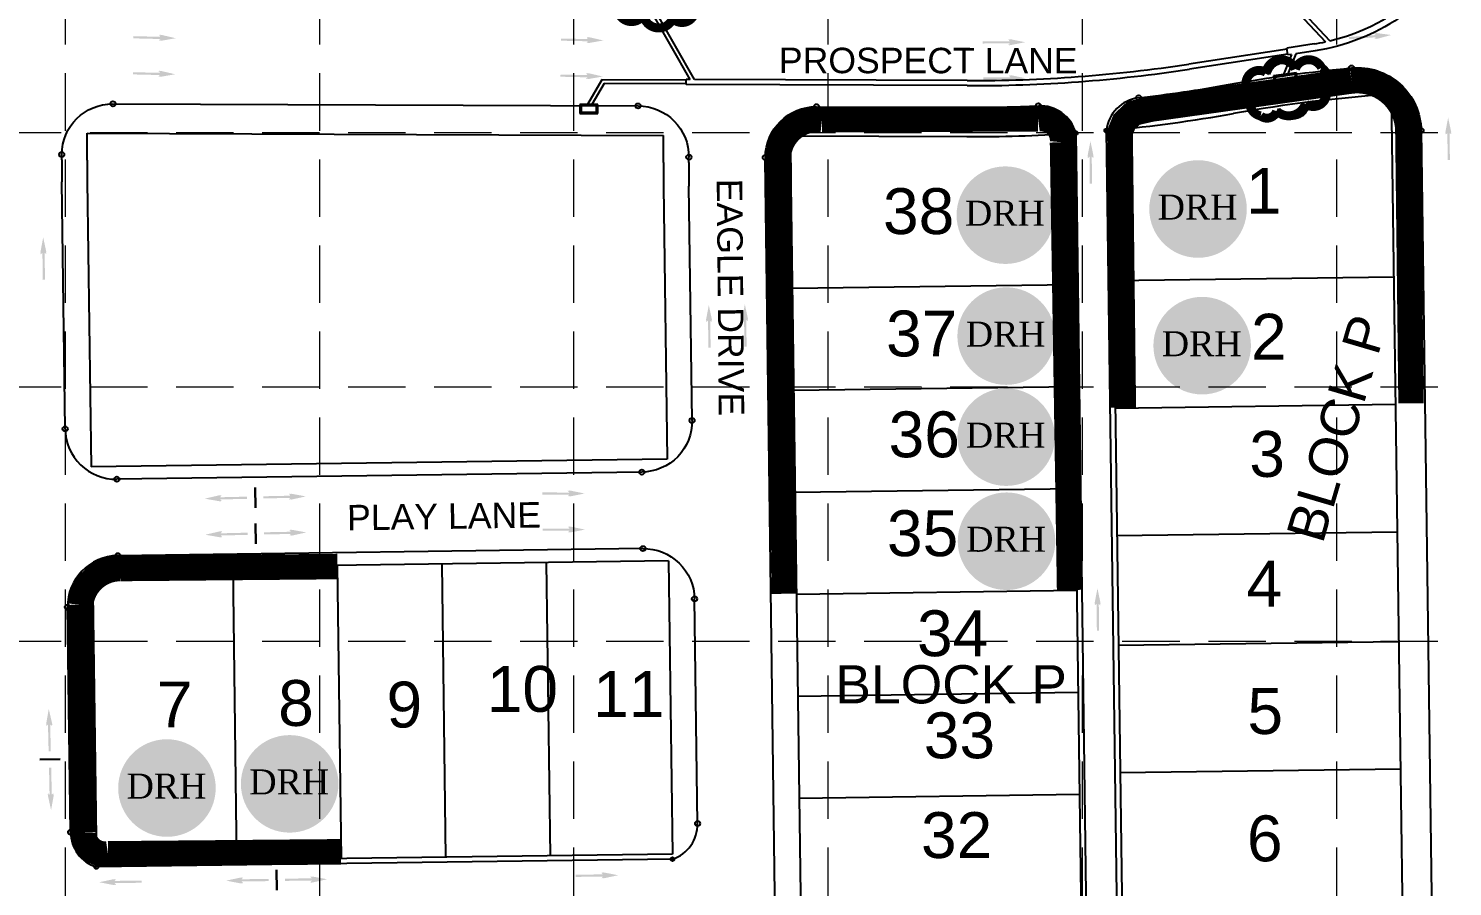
# Model space of a CAD drawing. Header units: inches. Extents: x -5337 to 1057, y 15227 to 19227.
# Drawn here: x -2354 to -1795, y 18128 to 18465 of the extents above; entities that cross this region are included whole.
import ezdxf
from ezdxf.enums import TextEntityAlignment as Align

# ---------------------------------------------------------------- set-up
doc = ezdxf.new("R2010")
doc.units = ezdxf.units.IN
doc.header["$LTSCALE"] = 150
doc.header["$MEASUREMENT"] = 0
doc.linetypes.add('HIDDEN', pattern=[0.375, 0.25, -0.125])
for name, color, linetype in [('1 BLOCK NUMBERS', 7, 'Continuous'), ('1 LOT NUMBER', 7, 'Continuous'), ('BASE', 7, 'Continuous'), ('ECB', 84, 'Continuous'), ('EROSION BLANKET', 84, 'Continuous'), ('grid', 7, 'HIDDEN'), ('LOT NUM', 7, 'Continuous'), ('LOTLINE', 7, 'Continuous'), ('PAVING', 7, 'Continuous'), ('ROW', 7, 'Continuous'), ('STORM', 7, 'Continuous'), ('STORM INLET', 7, 'Continuous')]:
    doc.layers.add(name, color=color, linetype=linetype)
doc.styles.add('DRHorton', font='dutcheb.ttf')
doc.styles.get("Standard").update_dxf_attribs({"font": 'ARIAL.TTF', "height": 25})

# ---------------------------------------------------------------- blocks, each defined once
blk = doc.blocks.new('A$C18F678FE')
at = {"layer": 'BASE', "color": 170, "lineweight": 40, "const_width": 3.51}
blk.add_lwpolyline([(24.74, 19.3, 0.520567), (24.74, 19.3, 0.765195), (25.16, 29.3, 0.417879), (18.11, 33.3, 0.6649), (11.77, 25.13, 0.744833), (5.31, 15.53, 0.975642), (8.29, 5.64, 0.520567), (16.97, 2.85, 0.520567), (19.64, 8.87, 0.540264), (24.74, 19.3)], format="xyb", close=True, dxfattribs=at)
blk = doc.blocks.new('DRHorton')
h = blk.add_hatch(color=1)
h.paths.add_polyline_path([(78.7, 25.78, 1), (40.43, 25.78, 1)])
h.paths.add_polyline_path([(42.33, 17.91), (76.5, 17.91), (76.5, 34.87), (42.33, 34.87)], flags=24)
at = {"layer": 'BASE', "color": 176, "style": 'DRHorton'}
blk.add_text('DRH', height=9.814, dxfattribs=at).set_placement((59.39, 21.64), align=Align.CENTER)

msp = doc.modelspace()

# ---------------------------------------------------------------- hatches: boundary and pattern name
at = {"layer": 'PAVING'}
h = msp.add_hatch(color=256, dxfattribs=at)
edge = h.paths.add_edge_path()
edge.add_line((-2302.59, 18459.95), (-2302.04, 18460.44))
edge.add_line((-2302.04, 18460.44), (-2312.62, 18460.7))
edge.add_line((-2312.62, 18460.7), (-2312.6, 18461.56))
edge.add_line((-2312.6, 18461.56), (-2302.02, 18461.3))
edge.add_line((-2302.02, 18461.3), (-2302.55, 18461.92))
edge.add_line((-2302.55, 18461.92), (-2302.56, 18461.92))
edge.add_ellipse((-2302.01, 18461.95), major_axis=(-0.56, 0.014), ratio=0.285714, start_angle=-125.8315, end_angle=14.4967, ccw=False)
edge.add_line((-2301.68, 18462.07), (-2301.68, 18462.07))
edge.add_line((-2301.68, 18462.07), (-2295.98, 18460.75))
edge.add_line((-2295.98, 18460.75), (-2301.74, 18459.75))
edge.add_line((-2301.74, 18459.75), (-2301.74, 18459.76))
edge.add_ellipse((-2302.06, 18459.89), major_axis=(-0.56, 0.014), ratio=0.285714, start_angle=-17.1827, end_angle=124.7269, ccw=False)
edge.add_line((-2302.59, 18459.95), (-2302.59, 18459.95))
edge.add_line((-2302.59, 18459.95), (-2302.59, 18459.95))
edge.add_line((-2302.59, 18459.95), (-2302.59, 18459.95))
h = msp.add_hatch(color=256, dxfattribs=at)
edge = h.paths.add_edge_path()
edge.add_line((-2134.86, 18459.06), (-2134.31, 18459.55))
edge.add_line((-2134.31, 18459.55), (-2144.89, 18459.78))
edge.add_line((-2144.89, 18459.78), (-2144.87, 18460.64))
edge.add_line((-2144.87, 18460.64), (-2134.29, 18460.41))
edge.add_line((-2134.29, 18460.41), (-2134.83, 18461.03))
edge.add_line((-2134.83, 18461.03), (-2134.83, 18461.03))
edge.add_ellipse((-2134.29, 18461.06), major_axis=(-0.56, 0.012), ratio=0.285714, start_angle=-125.8315, end_angle=14.4967, ccw=False)
edge.add_line((-2133.95, 18461.18), (-2133.96, 18461.18))
edge.add_line((-2133.96, 18461.18), (-2128.25, 18459.87))
edge.add_line((-2128.25, 18459.87), (-2134.01, 18458.86))
edge.add_line((-2134.01, 18458.86), (-2134.01, 18458.86))
edge.add_ellipse((-2134.33, 18459), major_axis=(-0.56, 0.012), ratio=0.285714, start_angle=-17.1827, end_angle=124.7269, ccw=False)
edge.add_line((-2134.86, 18459.06), (-2134.86, 18459.06))
edge.add_line((-2134.86, 18459.06), (-2134.86, 18459.06))
edge.add_line((-2134.86, 18459.06), (-2134.86, 18459.06))
h = msp.add_hatch(color=256, dxfattribs=at)
edge = h.paths.add_edge_path()
edge.add_line((-1969.32, 18458.21), (-1968.79, 18458.72))
edge.add_line((-1968.79, 18458.72), (-1979.37, 18458.68))
edge.add_line((-1979.37, 18458.68), (-1979.38, 18459.54))
edge.add_line((-1979.38, 18459.54), (-1968.79, 18459.58))
edge.add_line((-1968.79, 18459.58), (-1969.34, 18460.18))
edge.add_line((-1969.34, 18460.18), (-1969.34, 18460.18))
edge.add_ellipse((-1968.8, 18460.23), major_axis=(-0.56, -0.002), ratio=0.285714, start_angle=-125.8315, end_angle=14.4967, ccw=False)
edge.add_line((-1968.47, 18460.36), (-1968.48, 18460.35))
edge.add_line((-1968.48, 18460.35), (-1962.74, 18459.2))
edge.add_line((-1962.74, 18459.2), (-1968.47, 18458.04))
edge.add_line((-1968.47, 18458.04), (-1968.47, 18458.04))
edge.add_ellipse((-1968.79, 18458.17), major_axis=(-0.56, -0.002), ratio=0.285714, start_angle=-17.1827, end_angle=124.7269, ccw=False)
edge.add_line((-1969.33, 18458.22), (-1969.32, 18458.21))
edge.add_line((-1969.32, 18458.21), (-1969.32, 18458.21))
edge.add_line((-1969.32, 18458.21), (-1969.32, 18458.21))
h = msp.add_hatch(color=256, dxfattribs=at)
edge = h.paths.add_edge_path()
edge.add_line((-1825.66, 18460.59), (-1825.16, 18461.13))
edge.add_line((-1825.16, 18461.13), (-1835.72, 18460.37))
edge.add_line((-1835.72, 18460.37), (-1835.78, 18461.23))
edge.add_line((-1835.78, 18461.23), (-1825.22, 18461.99))
edge.add_line((-1825.22, 18461.99), (-1825.81, 18462.56))
edge.add_line((-1825.81, 18462.56), (-1825.82, 18462.56))
edge.add_ellipse((-1825.28, 18462.64), major_axis=(-0.559, -0.04), ratio=0.285714, start_angle=-125.8315, end_angle=14.4967, ccw=False)
edge.add_line((-1824.96, 18462.79), (-1824.96, 18462.79))
edge.add_line((-1824.96, 18462.79), (-1819.16, 18462.02))
edge.add_line((-1819.16, 18462.02), (-1824.8, 18460.48))
edge.add_line((-1824.8, 18460.48), (-1824.8, 18460.48))
edge.add_ellipse((-1825.13, 18460.59), major_axis=(-0.559, -0.04), ratio=0.285714, start_angle=-17.1827, end_angle=124.7269, ccw=False)
edge.add_line((-1825.66, 18460.6), (-1825.66, 18460.59))
edge.add_line((-1825.66, 18460.59), (-1825.66, 18460.59))
edge.add_line((-1825.66, 18460.59), (-1825.66, 18460.59))
h = msp.add_hatch(color=256, dxfattribs=at)
edge = h.paths.add_edge_path()
edge.add_line((-2302.8, 18445.82), (-2302.24, 18446.31))
edge.add_line((-2302.24, 18446.31), (-2312.83, 18446.56))
edge.add_line((-2312.83, 18446.56), (-2312.81, 18447.42))
edge.add_line((-2312.81, 18447.42), (-2302.23, 18447.17))
edge.add_line((-2302.23, 18447.17), (-2302.76, 18447.79))
edge.add_line((-2302.76, 18447.79), (-2302.76, 18447.79))
edge.add_ellipse((-2302.22, 18447.81), major_axis=(-0.56, 0.014), ratio=0.285714, start_angle=-125.8315, end_angle=14.4967, ccw=False)
edge.add_line((-2301.89, 18447.94), (-2301.89, 18447.93))
edge.add_line((-2301.89, 18447.93), (-2296.19, 18446.62))
edge.add_line((-2296.19, 18446.62), (-2301.95, 18445.62))
edge.add_line((-2301.95, 18445.62), (-2301.95, 18445.62))
edge.add_ellipse((-2302.26, 18445.76), major_axis=(-0.56, 0.014), ratio=0.285714, start_angle=-17.1827, end_angle=124.7269, ccw=False)
edge.add_line((-2302.8, 18445.82), (-2302.8, 18445.82))
edge.add_line((-2302.8, 18445.82), (-2302.8, 18445.82))
edge.add_line((-2302.8, 18445.82), (-2302.8, 18445.82))
h = msp.add_hatch(color=256, dxfattribs=at)
edge = h.paths.add_edge_path()
edge.add_line((-2135.04, 18444.92), (-2134.49, 18445.41))
edge.add_line((-2134.49, 18445.41), (-2145.07, 18445.65))
edge.add_line((-2145.07, 18445.65), (-2145.05, 18446.51))
edge.add_line((-2145.05, 18446.51), (-2134.47, 18446.27))
edge.add_line((-2134.47, 18446.27), (-2135, 18446.89))
edge.add_line((-2135, 18446.89), (-2135.01, 18446.89))
edge.add_ellipse((-2134.46, 18446.92), major_axis=(-0.56, 0.012), ratio=0.285714, start_angle=-125.8315, end_angle=14.4967, ccw=False)
edge.add_line((-2134.13, 18447.04), (-2134.13, 18447.04))
edge.add_line((-2134.13, 18447.04), (-2128.43, 18445.73))
edge.add_line((-2128.43, 18445.73), (-2134.19, 18444.73))
edge.add_line((-2134.19, 18444.73), (-2134.19, 18444.73))
edge.add_ellipse((-2134.5, 18444.87), major_axis=(-0.56, 0.012), ratio=0.285714, start_angle=-17.1827, end_angle=124.7269, ccw=False)
edge.add_line((-2135.04, 18444.92), (-2135.04, 18444.92))
edge.add_line((-2135.04, 18444.92), (-2135.04, 18444.92))
edge.add_line((-2135.04, 18444.92), (-2135.04, 18444.92))
h = msp.add_hatch(color=256, dxfattribs=at)
edge = h.paths.add_edge_path()
edge.add_line((-1969.14, 18444.08), (-1968.6, 18444.58))
edge.add_line((-1968.6, 18444.58), (-1979.18, 18444.54))
edge.add_line((-1979.18, 18444.54), (-1979.19, 18445.4))
edge.add_line((-1979.19, 18445.4), (-1968.6, 18445.44))
edge.add_line((-1968.6, 18445.44), (-1969.16, 18446.05))
edge.add_line((-1969.16, 18446.05), (-1969.16, 18446.05))
edge.add_ellipse((-1968.61, 18446.09), major_axis=(-0.56, -0.002), ratio=0.285714, start_angle=-125.8315, end_angle=14.4967, ccw=False)
edge.add_line((-1968.29, 18446.22), (-1968.29, 18446.22))
edge.add_line((-1968.29, 18446.22), (-1962.55, 18445.06))
edge.add_line((-1962.55, 18445.06), (-1968.28, 18443.9))
edge.add_line((-1968.28, 18443.9), (-1968.28, 18443.9))
edge.add_ellipse((-1968.6, 18444.03), major_axis=(-0.56, -0.002), ratio=0.285714, start_angle=-17.1827, end_angle=124.7269, ccw=False)
edge.add_line((-1969.14, 18444.08), (-1969.14, 18444.08))
edge.add_line((-1969.14, 18444.08), (-1969.14, 18444.08))
edge.add_line((-1969.14, 18444.08), (-1969.14, 18444.08))
h = msp.add_hatch(color=256, dxfattribs=at)
edge = h.paths.add_edge_path()
edge.add_line((-1795.76, 18423.03), (-1796.27, 18423.56))
edge.add_line((-1796.27, 18423.56), (-1796.12, 18412.98))
edge.add_line((-1796.12, 18412.98), (-1796.98, 18412.97))
edge.add_line((-1796.98, 18412.97), (-1797.13, 18423.55))
edge.add_line((-1797.13, 18423.55), (-1797.73, 18422.99))
edge.add_line((-1797.73, 18422.99), (-1797.73, 18422.99))
edge.add_ellipse((-1797.78, 18423.53), major_axis=(0.008, -0.56), ratio=0.285714, start_angle=-125.8315, end_angle=14.4967, ccw=False)
edge.add_line((-1797.92, 18423.86), (-1797.91, 18423.86))
edge.add_line((-1797.91, 18423.86), (-1796.82, 18429.6))
edge.add_line((-1796.82, 18429.6), (-1795.6, 18423.89))
edge.add_line((-1795.6, 18423.89), (-1795.6, 18423.89))
edge.add_ellipse((-1795.73, 18423.57), major_axis=(0.008, -0.56), ratio=0.285714, start_angle=-17.1827, end_angle=124.7269, ccw=False)
edge.add_line((-1795.77, 18423.03), (-1795.76, 18423.03))
edge.add_line((-1795.76, 18423.03), (-1795.76, 18423.03))
edge.add_line((-1795.76, 18423.03), (-1795.76, 18423.03))
h = msp.add_hatch(color=256, dxfattribs=at)
edge = h.paths.add_edge_path()
edge.add_line((-1936.13, 18413.8), (-1936.63, 18414.34))
edge.add_line((-1936.63, 18414.34), (-1936.53, 18403.75))
edge.add_line((-1936.53, 18403.75), (-1937.39, 18403.74))
edge.add_line((-1937.39, 18403.74), (-1937.49, 18414.33))
edge.add_line((-1937.49, 18414.33), (-1938.09, 18413.77))
edge.add_line((-1938.09, 18413.77), (-1938.1, 18413.77))
edge.add_ellipse((-1938.14, 18414.31), major_axis=(0.006, -0.56), ratio=0.285714, start_angle=-125.8315, end_angle=14.4967, ccw=False)
edge.add_line((-1938.27, 18414.64), (-1938.27, 18414.64))
edge.add_line((-1938.27, 18414.64), (-1937.15, 18420.38))
edge.add_line((-1937.15, 18420.38), (-1935.96, 18414.66))
edge.add_line((-1935.96, 18414.66), (-1935.96, 18414.66))
edge.add_ellipse((-1936.09, 18414.34), major_axis=(0.006, -0.56), ratio=0.285714, start_angle=-17.1827, end_angle=124.7269, ccw=False)
edge.add_line((-1936.13, 18413.8), (-1936.13, 18413.8))
edge.add_line((-1936.13, 18413.8), (-1936.13, 18413.8))
edge.add_line((-1936.13, 18413.8), (-1936.13, 18413.8))
h = msp.add_hatch(color=256, dxfattribs=at)
edge = h.paths.add_edge_path()
edge.add_line((-2346.94, 18376.03), (-2347.45, 18376.56))
edge.add_line((-2347.45, 18376.56), (-2347.29, 18365.98))
edge.add_line((-2347.29, 18365.98), (-2348.15, 18365.97))
edge.add_line((-2348.15, 18365.97), (-2348.31, 18376.55))
edge.add_line((-2348.31, 18376.55), (-2348.91, 18375.99))
edge.add_line((-2348.91, 18375.99), (-2348.91, 18375.99))
edge.add_ellipse((-2348.96, 18376.53), major_axis=(0.008, -0.56), ratio=0.285714, start_angle=-125.8315, end_angle=14.4967, ccw=False)
edge.add_line((-2349.09, 18376.86), (-2349.09, 18376.86))
edge.add_line((-2349.09, 18376.86), (-2348, 18382.6))
edge.add_line((-2348, 18382.6), (-2346.77, 18376.89))
edge.add_line((-2346.77, 18376.89), (-2346.77, 18376.89))
edge.add_ellipse((-2346.9, 18376.57), major_axis=(0.008, -0.56), ratio=0.285714, start_angle=-17.1827, end_angle=124.7269, ccw=False)
edge.add_line((-2346.94, 18376.03), (-2346.94, 18376.03))
edge.add_line((-2346.94, 18376.03), (-2346.94, 18376.03))
edge.add_line((-2346.94, 18376.03), (-2346.94, 18376.03))
h = msp.add_hatch(color=256, dxfattribs=at)
edge = h.paths.add_edge_path()
edge.add_line((-2085.81, 18349.47), (-2086.32, 18350))
edge.add_line((-2086.32, 18350), (-2086.16, 18339.42))
edge.add_line((-2086.16, 18339.42), (-2087.02, 18339.4))
edge.add_line((-2087.02, 18339.4), (-2087.18, 18349.99))
edge.add_line((-2087.18, 18349.99), (-2087.78, 18349.43))
edge.add_line((-2087.78, 18349.43), (-2087.78, 18349.43))
edge.add_ellipse((-2087.83, 18349.97), major_axis=(0.008, -0.56), ratio=0.285714, start_angle=-125.8315, end_angle=14.4967, ccw=False)
edge.add_line((-2087.96, 18350.29), (-2087.96, 18350.29))
edge.add_line((-2087.96, 18350.29), (-2086.87, 18356.04))
edge.add_line((-2086.87, 18356.04), (-2085.64, 18350.32))
edge.add_line((-2085.64, 18350.32), (-2085.64, 18350.32))
edge.add_ellipse((-2085.77, 18350), major_axis=(0.008, -0.56), ratio=0.285714, start_angle=-17.1827, end_angle=124.7269, ccw=False)
edge.add_line((-2085.81, 18349.47), (-2085.81, 18349.47))
edge.add_line((-2085.81, 18349.47), (-2085.81, 18349.47))
edge.add_line((-2085.81, 18349.47), (-2085.81, 18349.47))
h = msp.add_hatch(color=256, dxfattribs=at)
edge = h.paths.add_edge_path()
edge.add_line((-2071.68, 18349.82), (-2072.19, 18350.35))
edge.add_line((-2072.19, 18350.35), (-2072.03, 18339.77))
edge.add_line((-2072.03, 18339.77), (-2072.89, 18339.75))
edge.add_line((-2072.89, 18339.75), (-2073.04, 18350.33))
edge.add_line((-2073.04, 18350.33), (-2073.64, 18349.78))
edge.add_line((-2073.64, 18349.78), (-2073.65, 18349.77))
edge.add_ellipse((-2073.69, 18350.32), major_axis=(0.008, -0.56), ratio=0.285714, start_angle=-125.8315, end_angle=14.4967, ccw=False)
edge.add_line((-2073.83, 18350.64), (-2073.83, 18350.64))
edge.add_line((-2073.83, 18350.64), (-2072.73, 18356.39))
edge.add_line((-2072.73, 18356.39), (-2071.51, 18350.67))
edge.add_line((-2071.51, 18350.67), (-2071.51, 18350.67))
edge.add_ellipse((-2071.64, 18350.35), major_axis=(0.008, -0.56), ratio=0.285714, start_angle=-17.1827, end_angle=124.7269, ccw=False)
edge.add_line((-2071.68, 18349.82), (-2071.68, 18349.82))
edge.add_line((-2071.68, 18349.82), (-2071.68, 18349.82))
edge.add_line((-2071.68, 18349.82), (-2071.68, 18349.82))
at = {"layer": 'PAVING', "linetype": 'Continuous', "lineweight": 30}
h = msp.add_hatch(color=256, dxfattribs=at)
edge = h.paths.add_edge_path()
edge.add_line((-2278.03, 18279.32), (-2278.58, 18279.81))
edge.add_line((-2278.58, 18279.81), (-2268, 18280.06))
edge.add_line((-2268, 18280.06), (-2268.02, 18280.92))
edge.add_line((-2268.02, 18280.92), (-2278.6, 18280.67))
edge.add_line((-2278.6, 18280.67), (-2278.06, 18281.29))
edge.add_line((-2278.06, 18281.29), (-2278.06, 18281.29))
edge.add_ellipse((-2278.61, 18281.32), major_axis=(0.56, 0.013), ratio=0.285714, start_angle=345.5033, end_angle=485.8315)
edge.add_line((-2278.94, 18281.44), (-2278.94, 18281.44))
edge.add_line((-2278.94, 18281.44), (-2284.64, 18280.12))
edge.add_line((-2284.64, 18280.12), (-2278.88, 18279.12))
edge.add_line((-2278.88, 18279.12), (-2278.88, 18279.12))
edge.add_ellipse((-2278.56, 18279.26), major_axis=(0.56, 0.013), ratio=0.285714, start_angle=235.2731, end_angle=377.1827)
edge.add_line((-2278.03, 18279.32), (-2278.03, 18279.32))
edge.add_line((-2278.03, 18279.32), (-2278.03, 18279.32))
edge.add_line((-2278.03, 18279.32), (-2278.03, 18279.32))
h = msp.add_hatch(color=256, dxfattribs=at)
edge = h.paths.add_edge_path()
edge.add_line((-2251.55, 18279.92), (-2251.02, 18280.43))
edge.add_line((-2251.02, 18280.43), (-2261.6, 18280.21))
edge.add_line((-2261.6, 18280.21), (-2261.62, 18281.06))
edge.add_line((-2261.62, 18281.06), (-2251.04, 18281.29))
edge.add_line((-2251.04, 18281.29), (-2251.6, 18281.88))
edge.add_line((-2251.6, 18281.88), (-2251.6, 18281.88))
edge.add_ellipse((-2251.06, 18281.94), major_axis=(-0.56, -0.012), ratio=0.285714, start_angle=-125.8315, end_angle=14.4967, ccw=False)
edge.add_line((-2250.73, 18282.07), (-2250.73, 18282.07))
edge.add_line((-2250.73, 18282.07), (-2244.98, 18281.01))
edge.add_line((-2244.98, 18281.01), (-2250.69, 18279.75))
edge.add_line((-2250.69, 18279.75), (-2250.69, 18279.76))
edge.add_ellipse((-2251.01, 18279.88), major_axis=(-0.56, -0.012), ratio=0.285714, start_angle=-17.1827, end_angle=124.7269, ccw=False)
edge.add_line((-2251.55, 18279.92), (-2251.55, 18279.92))
edge.add_line((-2251.55, 18279.92), (-2251.55, 18279.92))
edge.add_line((-2251.55, 18279.92), (-2251.55, 18279.92))
at = {"layer": 'PAVING'}
h = msp.add_hatch(color=256, dxfattribs=at)
edge = h.paths.add_edge_path()
edge.add_line((-2142.19, 18281.18), (-2141.65, 18281.68))
edge.add_line((-2141.65, 18281.68), (-2152.23, 18281.69))
edge.add_line((-2152.23, 18281.69), (-2152.23, 18282.55))
edge.add_line((-2152.23, 18282.55), (-2141.65, 18282.54))
edge.add_line((-2141.65, 18282.54), (-2142.2, 18283.15))
edge.add_line((-2142.2, 18283.15), (-2142.2, 18283.15))
edge.add_ellipse((-2141.66, 18283.19), major_axis=(-0.56, 0), ratio=0.285714, start_angle=-125.8315, end_angle=14.4967, ccw=False)
edge.add_line((-2141.33, 18283.32), (-2141.33, 18283.32))
edge.add_line((-2141.33, 18283.32), (-2135.6, 18282.14))
edge.add_line((-2135.6, 18282.14), (-2141.34, 18281))
edge.add_line((-2141.34, 18281), (-2141.33, 18281.01))
edge.add_ellipse((-2141.65, 18281.14), major_axis=(-0.56, 0), ratio=0.285714, start_angle=-17.1827, end_angle=124.7269, ccw=False)
edge.add_line((-2142.19, 18281.18), (-2142.19, 18281.18))
edge.add_line((-2142.19, 18281.18), (-2142.19, 18281.18))
edge.add_line((-2142.19, 18281.18), (-2142.19, 18281.18))
h = msp.add_hatch(color=256, dxfattribs=at)
edge = h.paths.add_edge_path()
edge.add_line((-2142.05, 18267.05), (-2141.51, 18267.55))
edge.add_line((-2141.51, 18267.55), (-2152.1, 18267.55))
edge.add_line((-2152.1, 18267.55), (-2152.1, 18268.41))
edge.add_line((-2152.1, 18268.41), (-2141.52, 18268.41))
edge.add_line((-2141.52, 18268.41), (-2142.06, 18269.02))
edge.add_line((-2142.06, 18269.02), (-2142.07, 18269.02))
edge.add_ellipse((-2141.52, 18269.06), major_axis=(-0.56, 0), ratio=0.285714, start_angle=-125.8315, end_angle=14.4967, ccw=False)
edge.add_line((-2141.2, 18269.19), (-2141.2, 18269.18))
edge.add_line((-2141.2, 18269.18), (-2135.47, 18268))
edge.add_line((-2135.47, 18268), (-2141.2, 18266.87))
edge.add_line((-2141.2, 18266.87), (-2141.2, 18266.87))
edge.add_ellipse((-2141.52, 18267), major_axis=(-0.56, 0), ratio=0.285714, start_angle=-17.1827, end_angle=124.7269, ccw=False)
edge.add_line((-2142.05, 18267.05), (-2142.05, 18267.05))
edge.add_line((-2142.05, 18267.05), (-2142.05, 18267.05))
edge.add_line((-2142.05, 18267.05), (-2142.05, 18267.05))
at = {"layer": 'PAVING', "linetype": 'Continuous', "lineweight": 30}
h = msp.add_hatch(color=256, dxfattribs=at)
edge = h.paths.add_edge_path()
edge.add_line((-2277.83, 18265.18), (-2278.38, 18265.67))
edge.add_line((-2278.38, 18265.67), (-2267.8, 18265.93))
edge.add_line((-2267.8, 18265.93), (-2267.82, 18266.79))
edge.add_line((-2267.82, 18266.79), (-2278.4, 18266.53))
edge.add_line((-2278.4, 18266.53), (-2277.86, 18267.15))
edge.add_line((-2277.86, 18267.15), (-2277.86, 18267.15))
edge.add_ellipse((-2278.4, 18267.18), major_axis=(0.56, 0.013), ratio=0.285714, start_angle=345.5033, end_angle=485.8315)
edge.add_line((-2278.73, 18267.3), (-2278.73, 18267.3))
edge.add_line((-2278.73, 18267.3), (-2284.43, 18265.98))
edge.add_line((-2284.43, 18265.98), (-2278.67, 18264.98))
edge.add_line((-2278.67, 18264.98), (-2278.67, 18264.99))
edge.add_ellipse((-2278.36, 18265.12), major_axis=(0.56, 0.013), ratio=0.285714, start_angle=235.2731, end_angle=377.1827)
edge.add_line((-2277.82, 18265.18), (-2277.83, 18265.18))
edge.add_line((-2277.83, 18265.18), (-2277.83, 18265.18))
edge.add_line((-2277.83, 18265.18), (-2277.83, 18265.18))
h = msp.add_hatch(color=256, dxfattribs=at)
edge = h.paths.add_edge_path()
edge.add_line((-2251.34, 18265.78), (-2250.82, 18266.29))
edge.add_line((-2250.82, 18266.29), (-2261.4, 18266.07))
edge.add_line((-2261.4, 18266.07), (-2261.42, 18266.93))
edge.add_line((-2261.42, 18266.93), (-2250.84, 18267.15))
edge.add_line((-2250.84, 18267.15), (-2251.4, 18267.75))
edge.add_line((-2251.4, 18267.75), (-2251.4, 18267.75))
edge.add_ellipse((-2250.86, 18267.8), major_axis=(-0.56, -0.012), ratio=0.285714, start_angle=-125.8315, end_angle=14.4967, ccw=False)
edge.add_line((-2250.53, 18267.94), (-2250.53, 18267.93))
edge.add_line((-2250.53, 18267.93), (-2244.78, 18266.88))
edge.add_line((-2244.78, 18266.88), (-2250.49, 18265.62))
edge.add_line((-2250.49, 18265.62), (-2250.49, 18265.62))
edge.add_ellipse((-2250.81, 18265.74), major_axis=(-0.56, -0.012), ratio=0.285714, start_angle=-17.1827, end_angle=124.7269, ccw=False)
edge.add_line((-2251.35, 18265.78), (-2251.34, 18265.78))
edge.add_line((-2251.34, 18265.78), (-2251.34, 18265.78))
edge.add_line((-2251.34, 18265.78), (-2251.34, 18265.78))
at = {"layer": 'PAVING'}
h = msp.add_hatch(color=256, dxfattribs=at)
edge = h.paths.add_edge_path()
edge.add_line((-1933.37, 18238.35), (-1933.87, 18238.88))
edge.add_line((-1933.87, 18238.88), (-1933.77, 18228.3))
edge.add_line((-1933.77, 18228.3), (-1934.63, 18228.29))
edge.add_line((-1934.63, 18228.29), (-1934.73, 18238.87))
edge.add_line((-1934.73, 18238.87), (-1935.34, 18238.32))
edge.add_line((-1935.34, 18238.32), (-1935.34, 18238.32))
edge.add_ellipse((-1935.38, 18238.86), major_axis=(0.006, -0.56), ratio=0.285714, start_angle=-125.8315, end_angle=14.4967, ccw=False)
edge.add_line((-1935.52, 18239.18), (-1935.51, 18239.18))
edge.add_line((-1935.51, 18239.18), (-1934.39, 18244.92))
edge.add_line((-1934.39, 18244.92), (-1933.2, 18239.2))
edge.add_line((-1933.2, 18239.2), (-1933.2, 18239.2))
edge.add_ellipse((-1933.33, 18238.88), major_axis=(0.006, -0.56), ratio=0.285714, start_angle=-17.1827, end_angle=124.7269, ccw=False)
edge.add_line((-1933.37, 18238.35), (-1933.37, 18238.35))
edge.add_line((-1933.37, 18238.35), (-1933.37, 18238.35))
edge.add_line((-1933.37, 18238.35), (-1933.37, 18238.35))
at = {"layer": 'PAVING', "linetype": 'Continuous', "lineweight": 30}
h = msp.add_hatch(color=256, dxfattribs=at)
edge = h.paths.add_edge_path()
edge.add_line((-2346.62, 18191.04), (-2346.13, 18191.59))
edge.add_line((-2346.13, 18191.59), (-2345.87, 18181.01))
edge.add_line((-2345.87, 18181.01), (-2345.01, 18181.03))
edge.add_line((-2345.01, 18181.03), (-2345.27, 18191.61))
edge.add_line((-2345.27, 18191.61), (-2344.65, 18191.07))
edge.add_line((-2344.65, 18191.07), (-2344.65, 18191.07))
edge.add_ellipse((-2344.62, 18191.61), major_axis=(0.014, -0.56), ratio=0.285714, start_angle=345.5033, end_angle=485.8315)
edge.add_line((-2344.5, 18191.95), (-2344.5, 18191.94))
edge.add_line((-2344.5, 18191.94), (-2345.82, 18197.64))
edge.add_line((-2345.82, 18197.64), (-2346.82, 18191.88))
edge.add_line((-2346.82, 18191.88), (-2346.81, 18191.89))
edge.add_ellipse((-2346.67, 18191.57), major_axis=(0.014, -0.56), ratio=0.285714, start_angle=235.2731, end_angle=377.1827)
edge.add_line((-2346.61, 18191.04), (-2346.62, 18191.04))
edge.add_line((-2346.62, 18191.04), (-2346.62, 18191.04))
edge.add_line((-2346.62, 18191.04), (-2346.62, 18191.04))
h = msp.add_hatch(color=256, dxfattribs=at)
edge = h.paths.add_edge_path()
edge.add_line((-2346.01, 18164.56), (-2345.5, 18164.03))
edge.add_line((-2345.5, 18164.03), (-2345.72, 18174.61))
edge.add_line((-2345.72, 18174.61), (-2344.86, 18174.63))
edge.add_line((-2344.86, 18174.63), (-2344.64, 18164.05))
edge.add_line((-2344.64, 18164.05), (-2344.04, 18164.61))
edge.add_line((-2344.04, 18164.61), (-2344.04, 18164.61))
edge.add_ellipse((-2343.99, 18164.07), major_axis=(-0.012, 0.56), ratio=0.285714, start_angle=-125.8315, end_angle=14.4967, ccw=False)
edge.add_line((-2343.85, 18163.74), (-2343.86, 18163.74))
edge.add_line((-2343.86, 18163.74), (-2344.91, 18157.99))
edge.add_line((-2344.91, 18157.99), (-2346.17, 18163.7))
edge.add_line((-2346.17, 18163.7), (-2346.17, 18163.7))
edge.add_ellipse((-2346.04, 18164.02), major_axis=(-0.012, 0.56), ratio=0.285714, start_angle=-17.1827, end_angle=124.7269, ccw=False)
edge.add_line((-2346.01, 18164.56), (-2346.01, 18164.56))
edge.add_line((-2346.01, 18164.56), (-2346.01, 18164.56))
edge.add_line((-2346.01, 18164.56), (-2346.01, 18164.56))
at = {"layer": 'PAVING'}
h = msp.add_hatch(color=256, dxfattribs=at)
edge = h.paths.add_edge_path()
edge.add_line((-2319.48, 18130.69), (-2320.01, 18130.18))
edge.add_line((-2320.01, 18130.18), (-2309.43, 18130.31))
edge.add_line((-2309.43, 18130.31), (-2309.42, 18129.45))
edge.add_line((-2309.42, 18129.45), (-2320, 18129.32))
edge.add_line((-2320, 18129.32), (-2319.44, 18128.72))
edge.add_line((-2319.44, 18128.72), (-2319.44, 18128.72))
edge.add_ellipse((-2319.98, 18128.67), major_axis=(0.56, 0.007), ratio=0.285714, start_angle=-125.8315, end_angle=14.4967, ccw=False)
edge.add_line((-2320.31, 18128.54), (-2320.31, 18128.54))
edge.add_line((-2320.31, 18128.54), (-2326.05, 18129.65))
edge.add_line((-2326.05, 18129.65), (-2320.33, 18130.86))
edge.add_line((-2320.33, 18130.86), (-2320.33, 18130.86))
edge.add_ellipse((-2320.01, 18130.73), major_axis=(0.56, 0.007), ratio=0.285714, start_angle=-17.1827, end_angle=124.7269, ccw=False)
edge.add_line((-2319.48, 18130.69), (-2319.48, 18130.69))
edge.add_line((-2319.48, 18130.69), (-2319.48, 18130.69))
edge.add_line((-2319.48, 18130.69), (-2319.48, 18130.69))
at = {"layer": 'PAVING', "linetype": 'Continuous', "lineweight": 30}
h = msp.add_hatch(color=256, dxfattribs=at)
edge = h.paths.add_edge_path()
edge.add_line((-2269.65, 18131.33), (-2270.18, 18130.82))
edge.add_line((-2270.18, 18130.82), (-2259.6, 18130.95))
edge.add_line((-2259.6, 18130.95), (-2259.59, 18130.09))
edge.add_line((-2259.59, 18130.09), (-2270.17, 18129.96))
edge.add_line((-2270.17, 18129.96), (-2269.62, 18129.36))
edge.add_line((-2269.62, 18129.36), (-2269.61, 18129.36))
edge.add_ellipse((-2270.16, 18129.31), major_axis=(0.56, 0.007), ratio=0.285714, start_angle=-125.8315, end_angle=14.4967, ccw=False)
edge.add_line((-2270.48, 18129.18), (-2270.48, 18129.18))
edge.add_line((-2270.48, 18129.18), (-2276.23, 18130.29))
edge.add_line((-2276.23, 18130.29), (-2270.5, 18131.5))
edge.add_line((-2270.5, 18131.5), (-2270.51, 18131.5))
edge.add_ellipse((-2270.19, 18131.37), major_axis=(0.56, 0.007), ratio=0.285714, start_angle=-17.1827, end_angle=124.7269, ccw=False)
edge.add_line((-2269.65, 18131.33), (-2269.65, 18131.33))
edge.add_line((-2269.65, 18131.33), (-2269.65, 18131.33))
edge.add_line((-2269.65, 18131.33), (-2269.65, 18131.33))
h = msp.add_hatch(color=256, dxfattribs=at)
edge = h.paths.add_edge_path()
edge.add_line((-2243.17, 18131.69), (-2242.62, 18131.2))
edge.add_line((-2242.62, 18131.2), (-2253.2, 18131.04))
edge.add_line((-2253.2, 18131.04), (-2253.19, 18130.18))
edge.add_line((-2253.19, 18130.18), (-2242.61, 18130.34))
edge.add_line((-2242.61, 18130.34), (-2243.15, 18129.72))
edge.add_line((-2243.15, 18129.72), (-2243.15, 18129.72))
edge.add_ellipse((-2242.61, 18129.69), major_axis=(-0.56, -0.009), ratio=0.285714, start_angle=345.5033, end_angle=485.8315)
edge.add_line((-2242.28, 18129.57), (-2242.28, 18129.57))
edge.add_line((-2242.28, 18129.57), (-2236.57, 18130.83))
edge.add_line((-2236.57, 18130.83), (-2242.32, 18131.88))
edge.add_line((-2242.32, 18131.88), (-2242.31, 18131.88))
edge.add_ellipse((-2242.63, 18131.75), major_axis=(-0.56, -0.009), ratio=0.285714, start_angle=235.2731, end_angle=377.1827)
edge.add_line((-2243.17, 18131.69), (-2243.17, 18131.69))
edge.add_line((-2243.17, 18131.69), (-2243.17, 18131.69))
edge.add_line((-2243.17, 18131.69), (-2243.17, 18131.69))
at = {"layer": 'PAVING'}
h = msp.add_hatch(color=256, dxfattribs=at)
edge = h.paths.add_edge_path()
edge.add_line((-2128.99, 18131.36), (-2128.46, 18131.87))
edge.add_line((-2128.46, 18131.87), (-2139.04, 18131.75))
edge.add_line((-2139.04, 18131.75), (-2139.05, 18132.61))
edge.add_line((-2139.05, 18132.61), (-2128.47, 18132.73))
edge.add_line((-2128.47, 18132.73), (-2129.02, 18133.33))
edge.add_line((-2129.02, 18133.33), (-2129.02, 18133.33))
edge.add_ellipse((-2128.48, 18133.38), major_axis=(-0.56, -0.007), ratio=0.285714, start_angle=-125.8315, end_angle=14.4967, ccw=False)
edge.add_line((-2128.16, 18133.51), (-2128.16, 18133.51))
edge.add_line((-2128.16, 18133.51), (-2122.41, 18132.4))
edge.add_line((-2122.41, 18132.4), (-2128.13, 18131.19))
edge.add_line((-2128.13, 18131.19), (-2128.13, 18131.2))
edge.add_ellipse((-2128.45, 18131.32), major_axis=(-0.56, -0.007), ratio=0.285714, start_angle=-17.1827, end_angle=124.7269, ccw=False)
edge.add_line((-2128.99, 18131.36), (-2128.99, 18131.36))
edge.add_line((-2128.99, 18131.36), (-2128.99, 18131.36))
edge.add_line((-2128.99, 18131.36), (-2128.99, 18131.36))

# ---------------------------------------------------------------- linework, layer by layer
at = {"layer": 'BASE', "color": 170, "lineweight": 40}
for p, q in [((-1867.12, 18446.68), (-1867.12, 18446.68)), ((-1867.12, 18446.68), (-1867.12, 18446.68)), ((-2141.26, 18436), (-2141.26, 18436)), ((-2141.26, 18436), (-2141.26, 18436))]:
    msp.add_line(p, q, dxfattribs=at)
for centre, radius, start, end in [((-2107.16, 18470.01), 6.04, 190.5698, 337.2896), ((-1870.21, 18442.52), 5.19, 53.3855, 203.0777), ((-1860.54, 18444.47), 6.94, 47.8478, 161.3708), ((-1852.07, 18448.35), 4.02, 51.7024, 161.7024), ((-1850.75, 18446.06), 5.56, 327.8255, 77.8255), ((-1848.93, 18438.82), 5.17, 238.8528, 56.0273), ((-1870.28, 18437.28), 5.7, 145.7605, 236.4766), ((-1868.37, 18434.96), 5.61, 205.591, 340.0708), ((-1857.55, 18435.44), 6.04, 203.3512, 350.0711)]:
    msp.add_arc(centre, radius, start, end, dxfattribs=at)
at = {"layer": 'EROSION BLANKET', "const_width": 10}
for points in [[(-1924.24, 18315.93), (-1925.5, 18423.98), (-1923.88, 18427.93), (-1920.23, 18431.38), (-1913.34, 18432.95), (-1834.69, 18443.99, -0.438886), (-1812.62, 18424.69), (-1811.36, 18317.53)], [(-1945.32, 18244.3), (-1948.1, 18419.91, 0.479661), (-1957.69, 18429.13), (-2042.48, 18428.8, 0.449562), (-2059.63, 18413.18), (-2057.16, 18242.81)], [(-2231.2, 18141.6), (-2322.6, 18140.78, -0.467978), (-2332.08, 18149.29), (-2333.33, 18238.53, -0.387822), (-2317.58, 18252.72), (-2232.62, 18253.49)]]:
    msp.add_lwpolyline(points, format="xyb", dxfattribs=at)
at = {"layer": 'grid', "color": 252, "linetype": 'HIDDEN', "lineweight": 0, "ltscale": 0.6}
for p, q in [((-2339.39, 19121.98), (-2339.39, 15630.29)), ((-2239.64, 19121.98), (-2239.64, 15630.29)), ((-2139.89, 19121.98), (-2139.89, 15630.29)), ((-2040.14, 19121.98), (-2040.14, 15630.29)), ((-1940.39, 19121.98), (-1940.39, 15630.29)), ((-1840.64, 19121.98), (-1840.64, 15630.29)), ((-5232.14, 18423.73), (952.36, 18423.73)), ((-5232.14, 18323.98), (952.36, 18323.98)), ((-5232.14, 18224.23), (952.36, 18224.23))]:
    msp.add_line(p, q, dxfattribs=at)
at = {"layer": 'LOTLINE'}
for p, q in [((-1944.12, 18364.03), (-2054.11, 18362.54)), ((-1928.14, 18365.65), (-1818.14, 18367.13)), ((-1943.58, 18324.03), (-2053.57, 18322.55)), ((-1927.47, 18315.65), (-1817.47, 18317.14)), ((-1943.04, 18284.04), (-2053.03, 18282.55)), ((-1926.79, 18265.66), (-1816.8, 18267.14)), ((-2273.66, 18253.37), (-2272.11, 18138.38)), ((-2232.66, 18253.92), (-2231.11, 18138.93)), ((-2191.66, 18254.48), (-2190.11, 18139.49)), ((-2150.67, 18255.03), (-2149.12, 18140.04)), ((-1942.5, 18244.04), (-2052.49, 18242.56)), ((-1926.21, 18222.66), (-1816.22, 18224.15)), ((-1941.96, 18204.04), (-2051.95, 18202.56)), ((-1925.54, 18172.67), (-1815.54, 18174.15)), ((-1941.42, 18164.05), (-2051.41, 18162.56))]:
    msp.add_line(p, q, dxfattribs=at)
at = {"layer": 'PAVING'}
for p, q in [((-2320.65, 18435.03), (-2114.61, 18434.18)), ((-2044.61, 18433.9), (-1985.6, 18433.65)), ((-1942.92, 18423.55), (-1933.23, 17704.84)), ((-1930.93, 18424.51), (-1921.2, 17702.75)), ((-1807.42, 18424.53), (-1798.07, 17731.34)), ((-2340.74, 18413.02), (-2340.73, 18415.12)), ((-2094.7, 18412), (-2094.69, 18414.1)), ((-2064.7, 18411.88), (-2064.69, 18413.98)), ((-2339.39, 18307.49), (-2340.7, 18404.48)), ((-2055.01, 17688.2), (-2064.66, 18403.16)), ((-2093.42, 18310.81), (-2094.66, 18402.76)), ((-2113.14, 18290.54), (-2319.12, 18287.76)), ((-2112.74, 18260.54), (-2318.72, 18257.76)), ((-2091.28, 18152.62), (-2092.47, 18240.81)), ((-2337.26, 18149.27), (-2338.45, 18237.5)), ((-2101.15, 18138.69), (-2327.13, 18135.64))]:
    msp.add_line(p, q, dxfattribs=at)
at = {"layer": 'PAVING', "linetype": 'Continuous', "lineweight": 30}
for p, q in [((-2264.88, 18284.56), (-2264.74, 18276.56)), ((-2264.68, 18270.42), (-2264.54, 18262.43)), ((-2341.37, 18177.89), (-2349.37, 18177.75)), ((-2256.36, 18126.57), (-2256.43, 18134.57))]:
    msp.add_line(p, q, dxfattribs=at)
at = {"layer": 'PAVING'}
for centre, radius in [((-1834.72, 18449.08), 1), ((-1918.19, 18437.38), 1), ((-2320.65, 18435.03), 1), ((-2114.61, 18434.18), 1), ((-2044.61, 18433.9), 1), ((-1957.57, 18434.23), 1), ((-1930.93, 18424.51), 0.75), ((-1807.42, 18424.53), 1), ((-1942.92, 18423.55), 0.75), ((-2340.73, 18415.12), 1), ((-2094.69, 18414.1), 1), ((-2064.69, 18413.98), 1), ((-2339.39, 18307.49), 1), ((-2093.42, 18310.81), 1), ((-2113.14, 18290.54), 1), ((-2319.12, 18287.76), 1), ((-2318.72, 18257.76), 1), ((-2112.74, 18260.54), 1), ((-2092.47, 18240.81), 1), ((-2338.45, 18237.5), 1), ((-2091.28, 18152.66), 1), ((-2337.26, 18149.27), 1), ((-2327.13, 18135.64), 0.75), ((-2101.15, 18138.69), 0.75)]:
    msp.add_circle(centre, radius, dxfattribs=at)
at = {"layer": 'PAVING', "extrusion": (0, 0, -1)}
for centre, radius, start, end in [((1781.51, 17875.05), 576.5, 79.86054, 84.70356), ((1832.41, 18424.19), 25, 84.7036, 179.2277), ((2320.73, 18415.03), 20, 0.2361, 90.2361), ((2114.69, 18414.18), 20, 90.2361, 180.2361), ((2044.69, 18413.9), 20, 0.2361, 90.2361), ((1569.7, 18409.84), 495, 359.2271, 0.2361), ((2113.41, 18310.54), 20, 179.2271, 269.2271), ((2112.47, 18240.54), 20, 89.2271, 179.2271)]:
    msp.add_arc(centre, radius, start, end, dxfattribs=at)
at = {"layer": 'PAVING'}
for centre, radius, start, end in [((-1983.25, 19003.15), 569.5, 276.5599, 280.1395), ((-1916.52, 18422.97), 14.5, 96.6395, 173.9222), ((-1983.25, 19003.15), 569.5, 269.7639, 272.585), ((-1956.91, 18419.74), 14.5, 15.2229, 92.585), ((-1855.75, 18411.02), 485, 179.7639, 180.7729), ((-1569.7, 18409.84), 525, 179.7639, 180.7729), ((-2319.39, 18307.76), 20, 180.7729, 270.7729), ((-2318.45, 18237.77), 20, 90.7729, 180.7729), ((-2105.78, 18152.43), 14.5, 288.6103, 0.7729), ((-2322.76, 18149.46), 14.5, 180.7729, 252.4498)]:
    msp.add_arc(centre, radius, start, end, dxfattribs=at)
at = {"layer": 'ROW'}
for p, q in [((-1819.11, 18438.79), (-1809.57, 17731.19)), ((-2330.74, 18412.98), (-2330.7, 18423.57)), ((-2330.7, 18423.57), (-2104.66, 18422.64)), ((-2104.7, 18412.05), (-2104.66, 18422.64)), ((-2054.7, 18411.84), (-2054.66, 18422.44)), ((-2054.66, 18422.44), (-1985.65, 18422.15)), ((-1944.92, 18423.41), (-1935.23, 17704.82)), ((-1928.94, 18424.69), (-1919.2, 17702.78)), ((-2330.7, 18404.61), (-2329.19, 18292.63)), ((-2054.66, 18403.3), (-2045.01, 17688.34)), ((-2104.65, 18402.62), (-2103.21, 18295.67)), ((-2103.21, 18295.67), (-2329.19, 18292.63)), ((-2102.73, 18255.68), (-2328.71, 18252.63)), ((-2328.65, 18252.63), (-2327.1, 18137.64)), ((-2102.73, 18255.68), (-2101.18, 18140.69)), ((-2101.18, 18140.69), (-2327.16, 18137.64))]:
    msp.add_line(p, q, dxfattribs=at)
for centre, radius, start, end in [((-1781.51, 17875.05), 565, 93.8162, 100.1395), ((-1983.25, 19003.15), 581, 275.36433, 280.13946), ((-1983.25, 19003.15), 581, 269.76391, 273.78295), ((-1855.75, 18411.02), 475, 179.7639, 180.7729), ((-1569.7, 18409.84), 535, 179.7639, 180.7729), ((-1569.7, 18409.84), 485, 179.7639, 180.7729)]:
    msp.add_arc(centre, radius, start, end, dxfattribs=at)
at = {"layer": 'STORM', "color": 5}
for p, q in [((-1866.33, 18482.15), (-1844.92, 18459.36)), ((-1864.51, 18482.4), (-1843.22, 18459.74)), ((-2094.19, 18444.6), (-2109.09, 18470.66)), ((-2092.46, 18444.59), (-2107.36, 18470.65)), ((-1860.01, 18456.52), (-1898.58, 18450.6)), ((-1859.7, 18454.55), (-1898.28, 18448.62)), ((-1858.32, 18454.38), (-1861.39, 18446.49)), ((-1849.41, 18458.53), (-1860.06, 18456.89)), ((-1859.65, 18454.18), (-1860.06, 18456.89)), ((-1856.61, 18454.64), (-1859.69, 18446.73)), ((-1858.32, 18454.38), (-1859.65, 18454.18)), ((-1848.99, 18455.81), (-1856.61, 18454.64)), ((-1849.41, 18458.53), (-1849.41, 18458.53)), ((-1849.41, 18458.53), (-1849.41, 18458.53)), ((-1848.99, 18455.81), (-1848.99, 18455.81)), ((-1898.58, 18450.6), (-1898.58, 18450.6)), ((-1898.28, 18448.62), (-1898.28, 18448.62)), ((-2128.82, 18444.49), (-2134.49, 18434.77)), ((-2127.96, 18442.99), (-2132.75, 18434.76)), ((-2095.75, 18444.36), (-2128.82, 18444.49)), ((-2095.75, 18442.86), (-2127.96, 18442.99)), ((-2095.75, 18442.61), (-2095.75, 18444.61)), ((-2094.19, 18444.6), (-2095.75, 18444.61)), ((-1985.56, 18442.15), (-2095.75, 18442.61)), ((-1985.56, 18444.15), (-2092.46, 18444.59))]:
    msp.add_line(p, q, dxfattribs=at)
for centre, radius, start, end in [((-1861.43, 18536.23), 78.63, 283.3863, 0.7723), ((-1861.43, 18536.23), 78.62, 278.7905, 282.1184), ((-1983.25, 19003.15), 559, 269.7639, 278.7124), ((-1983.25, 19003.15), 561, 269.7639, 278.7124)]:
    msp.add_arc(centre, radius, start, end, dxfattribs=at)
at = {"layer": 'STORM', "color": 5, "extrusion": (0, 0, -1)}
msp.add_arc((1861.43, 18536.23), 81.38, 210.9191, 261.2095, dxfattribs=at)
at = {"layer": 'STORM INLET', "color": 5}
for p, q in [((-1856.36, 18447.2), (-1865.28, 18445.94)), ((-1865.28, 18445.94), (-1864.78, 18442.47)), ((-1864.78, 18442.47), (-1855.87, 18443.73)), ((-1856.79, 18446.63), (-1864.71, 18445.51)), ((-1864.71, 18445.51), (-1864.36, 18443.04)), ((-1864.36, 18443.04), (-1856.44, 18444.16)), ((-1856.44, 18444.16), (-1856.79, 18446.63)), ((-1855.87, 18443.73), (-1856.36, 18447.2)), ((-2137.41, 18434.78), (-2137.42, 18431.28)), ((-2137.42, 18431.28), (-2130.42, 18431.25)), ((-2130.41, 18434.75), (-2137.41, 18434.78)), ((-2136.91, 18434.28), (-2136.92, 18431.78)), ((-2136.92, 18431.78), (-2130.92, 18431.75)), ((-2130.91, 18434.25), (-2136.91, 18434.28)), ((-2130.92, 18431.75), (-2130.91, 18434.25)), ((-2130.42, 18431.25), (-2130.41, 18434.75))]:
    msp.add_line(p, q, dxfattribs=at)

# ---------------------------------------------------------------- block references
at = {"layer": 'ECB'}
for p, rotation in [((-2084.77, 18470.74), 117.0709079335609), ((-1883.55, 18441.35), 310.3540172899685)]:
    msp.add_blockref('A$C18F678FE', p, dxfattribs=dict(at, rotation=rotation))
at = {"layer": 'grid', "zscale": 1.213134165493395}
for p in [(-2030.1, 18365.56), (-1954.5, 18367.98), (-2029.78, 18318.12), (-1952.88, 18314.37), (-2029.78, 18278.48), (-2029.63, 18237.65), (-2359.02, 18140.83), (-2310.87, 18142.47)]:
    msp.add_blockref('DRHorton', p, dxfattribs=at)

# ---------------------------------------------------------------- texts
at = {"layer": '1 BLOCK NUMBERS'}
msp.add_text('BLOCK P ', height=15, rotation=73.633, dxfattribs=at).set_placement((-1853.27, 18264.16), align=Align.MIDDLE_LEFT)
msp.add_text('BLOCK P ', height=15, dxfattribs=at).set_placement((-2037.23, 18207.3), align=Align.MIDDLE_LEFT)
at = {"layer": '1 LOT NUMBER'}
for s, p in [('1', (-1876.14, 18400.9)), ('38', (-2018.54, 18392.92)), ('37', (-2017.34, 18344.93)), ('2', (-1874.17, 18343.65)), ('36', (-2016.34, 18305.35)), ('3', (-1874.82, 18297.66)), ('35', (-2016.98, 18266.57)), ('4', (-1875.94, 18246.74)), ('34', (-2005.18, 18227.32)), ('10', (-2174, 18205.5)), ('7', (-2303.41, 18199.4)), ('8', (-2255.82, 18199.97)), ('9', (-2213.3, 18199.35)), ('11', (-2132.29, 18203.54)), ('5', (-1875.57, 18196.8)), ('33', (-2002.52, 18187.28)), ('32', (-2003.63, 18148.15)), ('6', (-1875.75, 18146.86))]:
    msp.add_text(s, height=18, dxfattribs=at).set_placement(p, align=Align.MIDDLE_LEFT)
at = {"layer": 'LOT NUM'}
for s, rotation, p in [('PROSPECT LANE', 359.9484, (-2059.38, 18452.05)), ('EAGLE DRIVE', 270.5043, (-2078.77, 18405.66)), ('PLAY LANE', 0.8866, (-2228.8, 18272.65))]:
    msp.add_text(s, height=10, rotation=rotation, dxfattribs=at).set_placement(p, align=Align.MIDDLE_LEFT)

doc.saveas('drawing.dxf')
